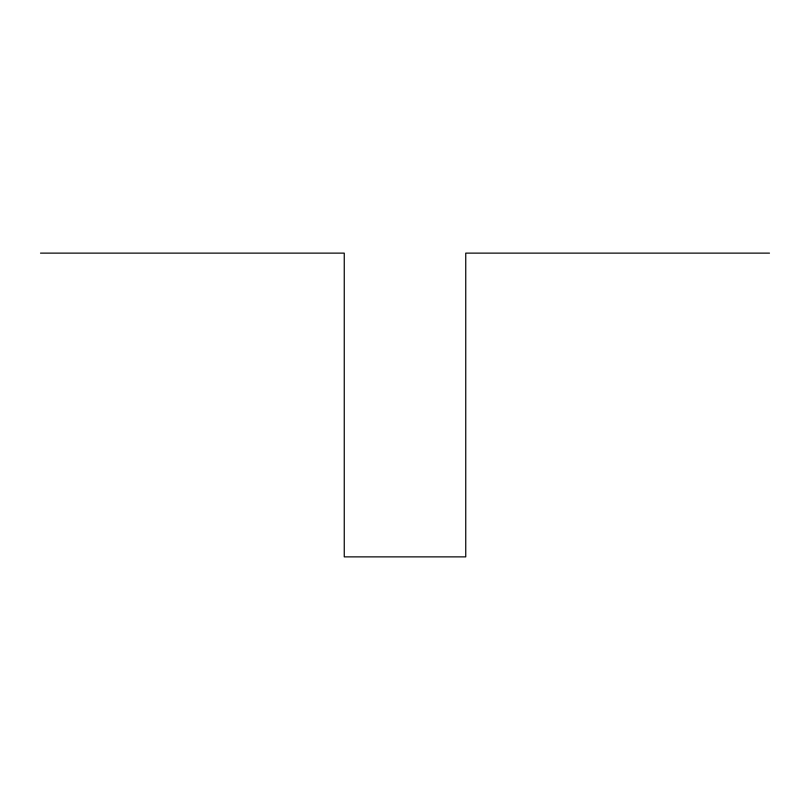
<?xml version="1.0" encoding="UTF-8"?>
<svg xmlns="http://www.w3.org/2000/svg" width="810" height="810" viewBox="0 0 810 810"><rect width="100%" height="100%" fill="white"/><g stroke="black" fill="none" stroke-linecap="round" stroke-linejoin="round"><path stroke-width="1.21" d="M40.5 253.125L344.25 253.125L344.25 556.875L465.75 556.875L465.75 253.125L769.5 253.125"/></g></svg>
